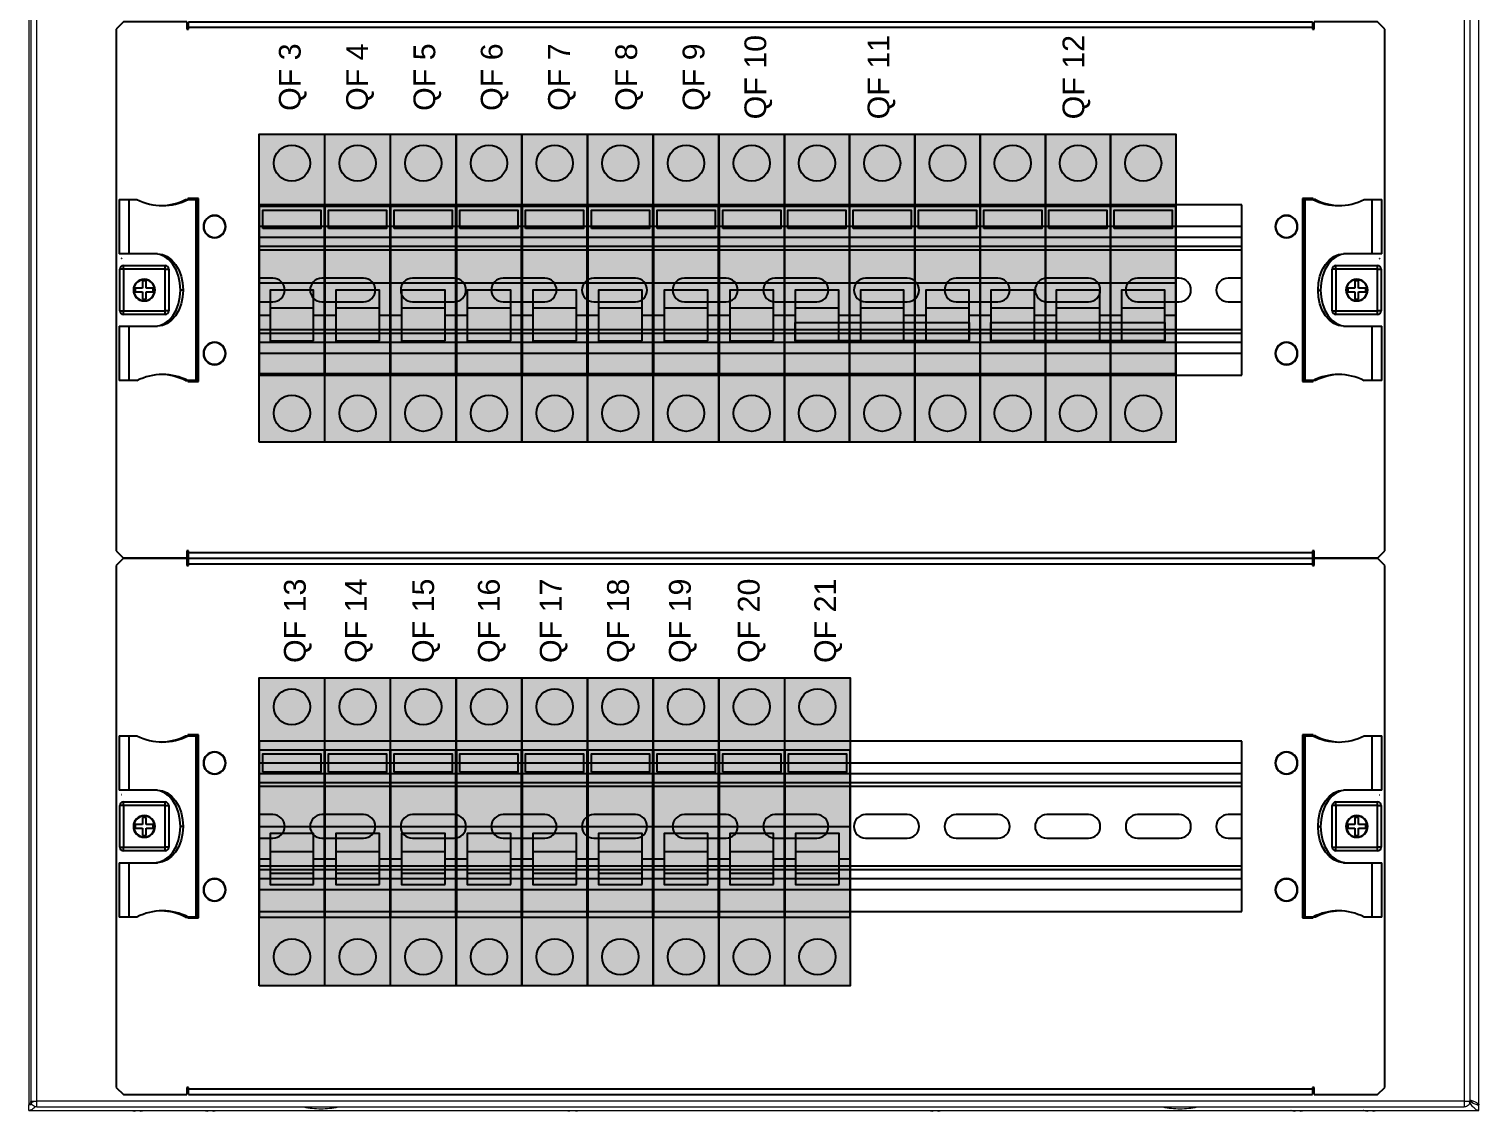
# Model space of a CAD drawing. Header units: millimetres. Extents: x -559267 to 5835, y 0 to 209897.
# Drawn here: x 1470 to 1870, y 3174.1 to 3472.6 of the extents above; entities that cross this region are included whole.
import ezdxf
from ezdxf.enums import TextEntityAlignment as Align

# ---------------------------------------------------------------- set-up
doc = ezdxf.new("R2010")
doc.units = ezdxf.units.MM
doc.linetypes.add('L000000000000000000', pattern=[0])
doc.layers.add('CODEX_LABELS', color=1, linetype='Continuous')
doc.layers.add('devices', color=7, linetype='Continuous')
doc.styles.get("Standard").update_dxf_attribs({"font": 'arial.ttf'})

# ---------------------------------------------------------------- blocks, each defined once
blk = doc.blocks.new('S201')
at = {"true_color": 0xffffff}
blk.add_hatch(color=7, dxfattribs=at).paths.add_polyline_path([(0, -19), (0, 66), (18, 66), (18, -19)])
at = {"color": 7, "linetype": 'L000000000000000000'}
for p, q in [((0, 25), (18, 25)), ((15, 18), (3, 18)), ((3, 16), (0, 16)), ((18, 16), (15, 16))]:
    blk.add_line(p, q, dxfattribs=at)
at = {"color": 7, "linetype": 'Continuous'}
for points in [[(0, -19), (0, 66), (18, 66), (18, -19)], [(18, 0), (18, 46), (0, 46), (0, 0)], [(1, 40), (1, 45), (17, 45), (17, 40)]]:
    blk.add_lwpolyline(points, close=True, dxfattribs=at)
at = {"color": 7, "linetype": 'L000000000000000000'}
for points in [[(15, 9), (15, 23), (3, 23), (3, 9)], [(15, 9), (15, 12), (3, 12), (3, 9)]]:
    blk.add_lwpolyline(points, close=True, dxfattribs=at)
at = {"color": 7, "linetype": 'Continuous'}
for centre in [(9, 58), (9, -11)]:
    blk.add_circle(centre, 5, dxfattribs=at)
at = {"color": 1, "linetype": 'Continuous'}
blk.add_solid([(1, 40), (1, 45), (17, 40), (17, 45)], dxfattribs=at)
at = {"color": 7, "linetype": 'L000000000000000000'}
blk.add_solid([(15, 9), (15, 12), (3, 9), (3, 12)], dxfattribs=at)
blk = doc.blocks.new('*U180')
at = {"true_color": 0xffffff}
h = blk.add_hatch(color=7, dxfattribs=at)
h.paths.add_polyline_path([(36, -19), (36, 66), (54, 66), (54, -19)])
h.paths.add_polyline_path([(18, -19), (18, 66), (36, 66), (36, -19)])
h.paths.add_polyline_path([(0, -19), (0, 66), (18, 66), (18, -19)])
at = {"color": 7, "linetype": 'L000000000000000000'}
for p, q in [((0, 25), (18, 25)), ((18, 25), (36, 25)), ((18, 25), (36, 25)), ((36, 25), (54, 25)), ((15, 18), (3, 18)), ((33, 18), (21, 18)), ((51, 18), (39, 18)), ((3, 16), (0, 16)), ((18, 16), (15, 16)), ((21, 16), (18, 16)), ((36, 16), (33, 16)), ((36, 16), (33, 16)), ((39, 16), (36, 16)), ((54, 16), (51, 16))]:
    blk.add_line(p, q, dxfattribs=at)
at = {"color": 7, "linetype": 'Continuous'}
for points in [[(0, -19), (0, 66), (18, 66), (18, -19)], [(18, -19), (18, 66), (36, 66), (36, -19)], [(36, -19), (36, 66), (54, 66), (54, -19)], [(18, 0), (18, 46), (0, 46), (0, 0)], [(1, 40), (1, 45), (17, 45), (17, 40)], [(36, 0), (36, 46), (18, 46), (18, 0)], [(19, 40), (19, 45), (35, 45), (35, 40)], [(54, 0), (54, 46), (36, 46), (36, 0)], [(37, 40), (37, 45), (53, 45), (53, 40)], [(51, 14), (51, 9), (3, 9), (3, 14)]]:
    blk.add_lwpolyline(points, close=True, dxfattribs=at)
at = {"color": 7, "linetype": 'L000000000000000000'}
for points in [[(15, 9), (15, 23), (3, 23), (3, 9)], [(33, 9), (33, 23), (21, 23), (21, 9)], [(51, 9), (51, 23), (39, 23), (39, 9)], [(15, 9), (15, 12), (3, 12), (3, 9)], [(33, 9), (33, 12), (21, 12), (21, 9)], [(51, 9), (51, 12), (39, 12), (39, 9)]]:
    blk.add_lwpolyline(points, close=True, dxfattribs=at)
at = {"color": 7, "linetype": 'Continuous'}
for points in [[(18, 1), (18, 12)], [(18, 1), (18, 12)], [(18, 1), (18, 12)], [(18, 1), (18, 12)], [(36, 1), (36, 12), (36, 12)], [(36, 1), (36, 12), (36, 12)], [(36, 1), (36, 12), (36, 12)], [(36, 1), (36, 12), (36, 12)]]:
    blk.add_lwpolyline(points, dxfattribs=at)
for centre in [(9, 58), (27, 58), (45, 58), (9, -11), (27, -11), (45, -11)]:
    blk.add_circle(centre, 5, dxfattribs=at)
blk.add_solid([(51, 14), (51, 9), (3, 14), (3, 9)], dxfattribs=at)
at = {"color": 7, "linetype": 'L000000000000000000'}
for points in [[(15, 9), (15, 12), (3, 9), (3, 12)], [(33, 9), (33, 12), (21, 9), (21, 12)], [(51, 9), (51, 12), (39, 9), (39, 12)]]:
    blk.add_solid(points, dxfattribs=at)
blk = doc.blocks.new('A$C33a7f11e')
at = {"color": 7, "linetype": 'Continuous', "lineweight": 25}
for p, q in [((2, 148), (0, 146)), ((0, 146), (0, 2)), ((19.5, 148), (2, 148)), ((19.5, 148), (19.5, 146)), ((19.5, 146), (20, 146)), ((20, 146.4), (20, 148)), ((20, 148), (330, 148)), ((20, 146), (20, 146.4)), ((330, 146.4), (20, 146.4)), ((330, 148), (330, 146.4)), ((330, 146.4), (330, 146)), ((330, 146), (330.5, 146)), ((330.5, 146), (330.5, 148)), ((348, 148), (330.5, 148)), ((350, 146), (348, 148)), ((350, 2), (350, 146)), ((0.87, 99), (0.87, 84)), ((0.87, 99), (3.6, 99)), ((3.6, 84), (3.6, 99)), ((3.6, 99), (5.73, 99)), ((19.16, 99), (19.87, 99)), ((19.75, 99.25), (19.75, 99)), ((22.75, 99.25), (19.75, 99.25)), ((19.87, 99), (21.99, 99)), ((21.99, 99), (21.99, 49)), ((22.41, 99), (21.99, 99)), ((22.41, 49), (22.41, 99)), ((22.41, 99), (22.75, 99)), ((22.75, 48.75), (22.75, 99.25)), ((39.5, 97.5), (39.5, 50.5)), ((310.5, 97.5), (39.5, 97.5)), ((310.5, 50.5), (310.5, 97.5)), ((327.25, 99.25), (327.25, 48.75)), ((330.25, 99.25), (327.25, 99.25)), ((327.25, 99), (327.59, 99)), ((327.59, 99), (327.59, 49)), ((328.01, 99), (327.59, 99)), ((328.01, 49), (328.01, 99)), ((328.01, 99), (330.13, 99)), ((330.84, 99), (330.13, 99)), ((330.25, 99), (330.25, 99.25)), ((344.27, 99), (346.4, 99)), ((346.4, 99), (349.13, 99)), ((346.4, 99), (346.4, 84)), ((349.13, 84), (349.13, 99)), ((24.17, 91.5), (24.07, 91.5)), ((30.16, 91.5), (30.25, 91.5)), ((310.5, 91.5), (39.5, 91.5)), ((319.84, 91.5), (319.75, 91.5)), ((325.83, 91.5), (325.93, 91.5)), ((310.5, 86), (39.5, 86)), ((3.6, 84), (0.87, 84)), ((1.5, 82.73), (1.46, 82.71)), ((1.5, 82.76), (1.5, 82.73)), ((1.54, 82.71), (1.5, 82.73)), ((2, 79.75), (2, 80.75)), ((2, 80.75), (13.5, 80.75)), ((11.38, 84), (3.6, 84)), ((13.5, 79.75), (13.5, 80.75)), ((13.96, 82.71), (14, 82.73)), ((14, 82.76), (14, 82.73)), ((14, 82.73), (14.04, 82.71)), ((336, 82.73), (335.96, 82.71)), ((336, 82.76), (336, 82.73)), ((336.04, 82.71), (336, 82.73)), ((336.5, 79.75), (336.5, 80.75)), ((336.5, 80.75), (348, 80.75)), ((346.4, 84), (338.62, 84)), ((349.13, 84), (346.4, 84)), ((348, 79.75), (348, 80.75)), ((348.46, 82.71), (348.5, 82.73)), ((348.5, 82.76), (348.5, 82.73)), ((348.5, 82.73), (348.54, 82.71)), ((1, 68.25), (1, 79.75)), ((2, 79.75), (1, 79.75)), ((2, 79.75), (2, 68.25)), ((13.5, 79.75), (2, 79.75)), ((8.25, 76.5), (7.25, 76.5)), ((7.25, 76.5), (7.25, 74.5)), ((8.25, 74.5), (8.25, 76.5)), ((13.5, 79.75), (14.5, 79.75)), ((13.5, 68.25), (13.5, 79.75)), ((14.5, 79.75), (14.5, 68.25)), ((43.25, 77.25), (39.5, 77.25)), ((68.25, 77.25), (56.75, 77.25)), ((93.25, 77.25), (81.75, 77.25)), ((118.25, 77.25), (106.75, 77.25)), ((143.25, 77.25), (131.75, 77.25)), ((168.25, 77.25), (156.75, 77.25)), ((193.25, 77.25), (181.75, 77.25)), ((218.25, 77.25), (206.75, 77.25)), ((243.25, 77.25), (231.75, 77.25)), ((268.25, 77.25), (256.75, 77.25)), ((293.25, 77.25), (281.75, 77.25)), ((310.5, 77.25), (306.75, 77.25)), ((336.5, 79.75), (335.5, 79.75)), ((335.5, 68.25), (335.5, 79.75)), ((336.5, 79.75), (336.5, 68.25)), ((348, 79.75), (336.5, 79.75)), ((342.75, 76.5), (341.75, 76.5)), ((341.75, 76.5), (341.75, 74.5)), ((342.75, 74.5), (342.75, 76.5)), ((348, 68.25), (348, 79.75)), ((348, 79.75), (349, 79.75)), ((349, 79.75), (349, 68.25)), ((7.25, 74.5), (5.25, 74.5)), ((5.25, 74.5), (5.25, 73.5)), ((5.25, 73.5), (7.25, 73.5)), ((7.25, 73.5), (7.25, 71.5)), ((10.25, 74.5), (8.25, 74.5)), ((8.25, 71.5), (8.25, 73.5)), ((8.25, 73.5), (10.25, 73.5)), ((10.25, 73.5), (10.25, 74.5)), ((18.45, 74), (17.75, 74)), ((331.55, 74), (332.25, 74)), ((341.75, 74.5), (339.75, 74.5)), ((339.75, 74.5), (339.75, 73.5)), ((339.75, 73.5), (341.75, 73.5)), ((341.75, 73.5), (341.75, 71.5)), ((344.75, 74.5), (342.75, 74.5)), ((342.75, 71.5), (342.75, 73.5)), ((342.75, 73.5), (344.75, 73.5)), ((344.75, 73.5), (344.75, 74.5)), ((1, 68.25), (2, 68.25)), ((2, 67.25), (2, 68.25)), ((2, 68.25), (13.5, 68.25)), ((7.25, 71.5), (8.25, 71.5)), ((13.5, 67.25), (13.5, 68.25)), ((14.5, 68.25), (13.5, 68.25)), ((39.5, 70.75), (43.25, 70.75)), ((56.75, 70.75), (68.25, 70.75)), ((81.75, 70.75), (93.25, 70.75)), ((106.75, 70.75), (118.25, 70.75)), ((131.75, 70.75), (143.25, 70.75)), ((156.75, 70.75), (168.25, 70.75)), ((181.75, 70.75), (193.25, 70.75)), ((206.75, 70.75), (218.25, 70.75)), ((231.75, 70.75), (243.25, 70.75)), ((256.75, 70.75), (268.25, 70.75)), ((281.75, 70.75), (293.25, 70.75)), ((306.75, 70.75), (310.5, 70.75)), ((335.5, 68.25), (336.5, 68.25)), ((336.5, 67.25), (336.5, 68.25)), ((336.5, 68.25), (348, 68.25)), ((341.75, 71.5), (342.75, 71.5)), ((348, 67.25), (348, 68.25)), ((349, 68.25), (348, 68.25)), ((0.87, 64), (0.87, 49)), ((0.87, 64), (3.6, 64)), ((13.5, 67.25), (2, 67.25)), ((3.6, 49), (3.6, 64)), ((3.6, 64), (11.38, 64)), ((348, 67.25), (336.5, 67.25)), ((338.62, 64), (346.4, 64)), ((346.4, 64), (349.13, 64)), ((346.4, 64), (346.4, 49)), ((349.13, 49), (349.13, 64)), ((310.5, 62), (39.5, 62)), ((24.17, 56.5), (24.07, 56.5)), ((30.16, 56.5), (30.25, 56.5)), ((310.5, 56.5), (39.5, 56.5)), ((319.84, 56.5), (319.75, 56.5)), ((325.83, 56.5), (325.93, 56.5)), ((3.6, 49), (0.87, 49)), ((5.73, 49), (3.6, 49)), ((19.16, 49), (19.87, 49)), ((19.75, 49), (19.75, 48.75)), ((19.75, 48.75), (22.75, 48.75)), ((21.99, 49), (19.87, 49)), ((21.99, 49), (22.41, 49)), ((22.75, 49), (22.41, 49)), ((39.5, 50.5), (310.5, 50.5)), ((327.59, 49), (327.25, 49)), ((327.25, 48.75), (330.25, 48.75)), ((327.59, 49), (328.01, 49)), ((330.13, 49), (328.01, 49)), ((330.84, 49), (330.13, 49)), ((330.25, 48.75), (330.25, 49)), ((346.4, 49), (344.27, 49)), ((349.13, 49), (346.4, 49)), ((0, 2), (2, 0)), ((2, 0), (19.5, 0)), ((20, 2), (19.5, 2)), ((19.5, 2), (19.5, 0)), ((20, 1.6), (20, 2)), ((20, 0), (20, 1.6)), ((20, 1.6), (330, 1.6)), ((20, 0), (330, 0)), ((330.5, 2), (330, 2)), ((330, 2), (330, 1.6)), ((330, 1.6), (330, 0)), ((330.5, 0), (330.5, 2)), ((330.5, 0), (348, 0)), ((348, 0), (350, 2))]:
    blk.add_line(p, q, dxfattribs=at)
at = {"color": 8, "linetype": 'Continuous', "lineweight": 25}
for p, q in [((310.5, 88.5), (39.5, 88.5)), ((310.5, 85), (39.5, 85)), ((310.5, 63), (39.5, 63)), ((310.5, 59.5), (39.5, 59.5))]:
    blk.add_line(p, q, dxfattribs=at)
at = {"color": 7, "linetype": 'Continuous', "lineweight": 25, "flags": 128}
for points in [[(17.75, 74), (17.61, 75.95), (17.21, 77.83), (16.55, 79.56), (15.67, 81.07), (14.6, 82.31), (13.38, 83.24), (12.05, 83.81), (10.67, 84)], [(11.38, 84), (12.76, 83.81), (14.09, 83.24), (15.31, 82.31), (16.38, 81.07), (17.26, 79.56), (17.91, 77.83), (18.32, 75.95), (18.45, 74)], [(331.55, 74), (331.68, 75.95), (332.09, 77.83), (332.74, 79.56), (333.62, 81.07), (334.69, 82.31), (335.91, 83.24), (337.24, 83.81), (338.62, 84)], [(339.33, 84), (337.95, 83.81), (336.62, 83.24), (335.4, 82.31), (334.33, 81.07), (333.45, 79.56), (332.79, 77.83), (332.39, 75.95), (332.25, 74)], [(10.67, 64), (12.05, 64.19), (13.38, 64.76), (14.6, 65.69), (15.67, 66.93), (16.55, 68.44), (17.21, 70.17), (17.61, 72.05), (17.75, 74)], [(18.45, 74), (18.32, 72.05), (17.91, 70.17), (17.26, 68.44), (16.38, 66.93), (15.31, 65.69), (14.09, 64.76), (12.76, 64.19), (11.38, 64)], [(338.62, 64), (337.24, 64.19), (335.91, 64.76), (334.69, 65.69), (333.62, 66.93), (332.74, 68.44), (332.09, 70.17), (331.68, 72.05), (331.55, 74)], [(332.25, 74), (332.39, 72.05), (332.79, 70.17), (333.45, 68.44), (334.33, 66.93), (335.4, 65.69), (336.62, 64.76), (337.95, 64.19), (339.33, 64)]]:
    blk.add_lwpolyline(points, dxfattribs=at)
at = {"color": 7, "linetype": 'Continuous', "lineweight": 25}
for centre, radius, start, end in [((12.8, 112.79), 15.49, 242.8446, 297.1554), ((12, 113.08), 15.8, 271.6184, 296.9703), ((337.28, 113.05), 15.76, 243.0162, 269.7063), ((338, 113.08), 15.8, 243.0298, 268.3816), ((337.12, 113.05), 15.76, 270.2937, 296.9839), ((27.16, 91.5), 3.09, 0, 180), ((27.16, 91.5), 2.99, 0, 180), ((322.84, 91.5), 3.09, 0, 180), ((322.84, 91.5), 2.99, 0, 180), ((27.16, 91.5), 3.09, 180, 0), ((27.16, 91.5), 2.99, 180, 0), ((322.84, 91.5), 3.09, 180, 0), ((322.84, 91.5), 2.99, 180, 0), ((2, 79.75), 1, 90, 180), ((13.5, 79.75), 1, 0, 90), ((336.5, 79.75), 1, 90, 180), ((348, 79.75), 1, 0, 90), ((7.75, 74), 3, 0, 180), ((7.75, 74), 2.9, 0, 180), ((43.25, 74), 3.25, 0, 90), ((56.75, 74), 3.25, 90, 270), ((68.25, 74), 3.25, 0, 90), ((81.75, 74), 3.25, 90, 270), ((93.25, 74), 3.25, 0, 90), ((106.75, 74), 3.25, 90, 270), ((118.25, 74), 3.25, 0, 90), ((131.75, 74), 3.25, 90, 270), ((143.25, 74), 3.25, 0, 90), ((156.75, 74), 3.25, 90, 270), ((168.25, 74), 3.25, 0, 90), ((181.75, 74), 3.25, 90, 270), ((193.25, 74), 3.25, 0, 90), ((206.75, 74), 3.25, 90, 270), ((218.25, 74), 3.25, 0, 90), ((231.75, 74), 3.25, 90, 270), ((243.25, 74), 3.25, 0, 90), ((256.75, 74), 3.25, 90, 270), ((268.25, 74), 3.25, 0, 90), ((281.75, 74), 3.25, 90, 270), ((293.25, 74), 3.25, 0, 90), ((306.75, 74), 3.25, 90, 270), ((342.25, 74), 3, 0, 180), ((342.25, 74), 2.9, 0, 180), ((7.75, 74), 3, 180, 0), ((7.75, 74), 2.9, 180, 0), ((43.25, 74), 3.25, 270, 0), ((68.25, 74), 3.25, 270, 0), ((93.25, 74), 3.25, 270, 0), ((118.25, 74), 3.25, 270, 0), ((143.25, 74), 3.25, 270, 0), ((168.25, 74), 3.25, 270, 0), ((193.25, 74), 3.25, 270, 0), ((218.25, 74), 3.25, 270, 0), ((243.25, 74), 3.25, 270, 0), ((268.25, 74), 3.25, 270, 0), ((293.25, 74), 3.25, 270, 0), ((342.25, 74), 3, 180, 0), ((342.25, 74), 2.9, 180, 0), ((2, 68.25), 1, 180, 270), ((13.5, 68.25), 1, 270, 0), ((336.5, 68.25), 1, 180, 270), ((348, 68.25), 1, 270, 0), ((27.16, 56.5), 3.09, 0, 180), ((27.16, 56.5), 3.09, 180, 0), ((27.16, 56.5), 2.99, 0, 180), ((27.16, 56.5), 2.99, 180, 0), ((322.84, 56.5), 3.09, 0, 180), ((322.84, 56.5), 3.09, 180, 0), ((322.84, 56.5), 2.99, 0, 180), ((322.84, 56.5), 2.99, 180, 0), ((12.88, 34.95), 15.76, 90.2938, 116.9834), ((12, 34.92), 15.8, 63.0301, 88.3813), ((12.72, 34.95), 15.76, 63.0166, 89.7062), ((337.2, 35.21), 15.49, 62.8448, 117.1552), ((338, 34.92), 15.8, 91.6187, 116.9699)]:
    blk.add_arc(centre, radius, start, end, dxfattribs=at)
blk = doc.blocks.new('*U215')
blk.add_blockref('A$C33a7f11e', (-12, 536.23))

msp = doc.modelspace()

# ---------------------------------------------------------------- linework, layer by layer
at = {"color": 7, "linetype": 'Continuous', "lineweight": 15}
for p, q in [((1470.01, 3772.58), (1470.01, 3175.78)), ((1870.01, 3175.78), (1870.01, 3772.58)), ((1470.54, 3770.58), (1470.54, 3176.78)), ((1472.14, 3176.78), (1472.14, 3770.58)), ((1865.94, 3770.58), (1865.94, 3176.78)), ((1867.54, 3176.78), (1867.54, 3770.58)), ((1472.04, 3176.78), (1472.14, 3176.78)), ((1865.94, 3176.78), (1472.14, 3176.78)), ((1866.04, 3176.78), (1865.94, 3176.78)), ((1470.89, 3175.83), (1470.01, 3175.68)), ((1470.59, 3175.78), (1470.01, 3175.78)), ((1470.01, 3174.18), (1470.01, 3175.68)), ((1470.01, 3174.18), (1870.01, 3174.18)), ((1472.14, 3175.18), (1865.94, 3175.18)), ((1498.1, 3174.18), (1498.22, 3174.15)), ((1498.22, 3174.15), (1499.13, 3174.05)), ((1499.13, 3174.05), (1499.67, 3174.15)), ((1499.67, 3174.15), (1499.67, 3174.18)), ((1500.35, 3174.18), (1500.35, 3174.15)), ((1500.35, 3174.15), (1500.89, 3174.05)), ((1500.89, 3174.05), (1501.81, 3174.15)), ((1501.81, 3174.15), (1501.93, 3174.18)), ((1518.1, 3174.18), (1518.22, 3174.15)), ((1518.22, 3174.15), (1519.13, 3174.05)), ((1519.13, 3174.05), (1519.67, 3174.15)), ((1519.67, 3174.15), (1519.67, 3174.18)), ((1520.35, 3174.18), (1520.35, 3174.15)), ((1520.35, 3174.15), (1520.89, 3174.05)), ((1520.89, 3174.05), (1521.81, 3174.15)), ((1521.81, 3174.15), (1521.93, 3174.18)), ((1618.1, 3174.18), (1618.22, 3174.15)), ((1618.1, 3174.18), (1618.22, 3174.15)), ((1618.22, 3174.15), (1619.13, 3174.05)), ((1618.22, 3174.15), (1619.13, 3174.05)), ((1620.89, 3174.05), (1621.81, 3174.15)), ((1620.89, 3174.05), (1621.81, 3174.15)), ((1621.81, 3174.15), (1621.93, 3174.18)), ((1621.81, 3174.15), (1621.93, 3174.18)), ((1718.1, 3174.18), (1718.22, 3174.15)), ((1718.22, 3174.15), (1719.13, 3174.05)), ((1719.13, 3174.05), (1719.67, 3174.15)), ((1719.67, 3174.15), (1719.67, 3174.18)), ((1720.35, 3174.18), (1720.35, 3174.15)), ((1720.35, 3174.15), (1720.89, 3174.05)), ((1720.89, 3174.05), (1721.81, 3174.15)), ((1721.81, 3174.15), (1721.93, 3174.18)), ((1818.1, 3174.18), (1818.22, 3174.15)), ((1818.22, 3174.15), (1818.1, 3174.18)), ((1818.22, 3174.15), (1819.13, 3174.05)), ((1819.13, 3174.05), (1819.67, 3174.15)), ((1819.67, 3174.15), (1819.67, 3174.18)), ((1820.35, 3174.18), (1820.35, 3174.15)), ((1820.35, 3174.15), (1820.89, 3174.05)), ((1820.89, 3174.05), (1821.81, 3174.15)), ((1821.81, 3174.15), (1821.93, 3174.18)), ((1838.1, 3174.18), (1838.22, 3174.15)), ((1838.22, 3174.15), (1838.1, 3174.18)), ((1838.22, 3174.15), (1839.13, 3174.05)), ((1839.13, 3174.05), (1839.67, 3174.15)), ((1839.67, 3174.15), (1839.67, 3174.18)), ((1840.35, 3174.18), (1840.35, 3174.15)), ((1840.35, 3174.15), (1840.89, 3174.05)), ((1840.89, 3174.05), (1841.81, 3174.15)), ((1841.81, 3174.15), (1841.93, 3174.18)), ((1869.53, 3175.78), (1870.01, 3175.78)), ((1870.01, 3174.18), (1870.01, 3175.68))]:
    msp.add_line(p, q, dxfattribs=at)
for centre, start, end in [((1550.84, 3200.44), 258.6941, 269.3299), ((1550.24, 3200.44), 270.6701, 281.3059), ((1787.84, 3200.44), 258.6941, 269.3299), ((1787.24, 3200.44), 270.6701, 281.3059)]:
    msp.add_arc(centre, 25.77, start, end, dxfattribs=at)
for points, knots in [([(1470.01, 3175.78), (1470.05, 3175.89), (1470.12, 3176.11), (1470.7, 3176.44), (1471.22, 3176.66), (1471.56, 3176.77), (1471.57, 3176.78)], [0, 0, 0, 0, 0.330947, 0.661948, 0.992948, 1, 1, 1, 1]), ([(1470.54, 3176.78), (1470.56, 3176.78), (1470.61, 3176.78), (1470.95, 3176.78), (1471.44, 3176.78), (1471.84, 3176.78), (1472.04, 3176.78)], [0, 0, 0, 0, 0.249998, 0.499998, 0.749998, 1, 1, 1, 1]), ([(1472.14, 3175.18), (1471.93, 3175.2), (1471.51, 3175.25), (1470.98, 3175.62), (1470.61, 3176.15), (1470.57, 3176.57), (1470.54, 3176.78)], [0, 0, 0, 0, 0.250004, 0.499995, 0.750002, 1, 1, 1, 1]), ([(1472.04, 3176.78), (1472.05, 3176.57), (1472.07, 3176.15), (1472.09, 3175.62), (1472.12, 3175.25), (1472.13, 3175.2), (1472.14, 3175.18)], [0, 0, 0, 0, 0.2499996, 0.500004, 0.7500004, 1, 1, 1, 1]), ([(1865.94, 3175.18), (1865.95, 3175.2), (1865.97, 3175.25), (1865.99, 3175.62), (1866.02, 3176.15), (1866.03, 3176.57), (1866.04, 3176.78)], [0, 0, 0, 0, 0.25, 0.499996, 0.750001, 1, 1, 1, 1]), ([(1867.54, 3176.78), (1867.52, 3176.57), (1867.47, 3176.15), (1867.1, 3175.62), (1866.57, 3175.25), (1866.15, 3175.2), (1865.94, 3175.18)], [0, 0, 0, 0, 0.249999, 0.500005, 0.749996, 1, 1, 1, 1]), ([(1866.04, 3176.78), (1866.24, 3176.78), (1866.64, 3176.78), (1867.13, 3176.78), (1867.47, 3176.78), (1867.52, 3176.78), (1867.54, 3176.78)], [0, 0, 0, 0, 0.2500015, 0.4999999, 0.7500027, 1, 1, 1, 1]), ([(1870.01, 3174.18), (1869.75, 3174.22), (1869.22, 3174.32), (1868.44, 3175.05), (1867.81, 3175.86), (1867.46, 3176.4), (1867.36, 3176.55)], [0, 0, 0, 0, 0.297065, 0.594431, 0.891799, 1, 1, 1, 1]), ([(1867.53, 3177.08), (1867.71, 3177.03), (1868.23, 3176.86), (1869, 3176.59), (1869.68, 3176.25), (1869.98, 3175.98), (1870, 3175.83), (1870.01, 3175.78)], [0, 0, 0, 0, 0.126433, 0.380003, 0.633569, 0.887139, 1, 1, 1, 1]), ([(1870.01, 3175.68), (1869.65, 3175.72), (1868.93, 3175.82), (1868.1, 3176.31), (1867.63, 3176.66), (1867.53, 3176.74)], [0, 0, 0, 0, 0.437733, 0.877155, 1, 1, 1, 1]), ([(1867.64, 3176.84), (1867.82, 3176.72), (1868.09, 3176.53), (1868.23, 3176.34), (1868.27, 3176.28)], [0, 0, 0, 0, 0.666951, 1, 1, 1, 1]), ([(1471.71, 3175.26), (1471.64, 3175.18), (1471.31, 3174.75), (1470.75, 3174.31), (1470.25, 3174.22), (1470.01, 3174.18)], [0, 0, 0, 0, 0.118009, 0.582832, 1, 1, 1, 1])]:
    msp.add_open_spline(points, degree=3, knots=knots, dxfattribs=at)

# ---------------------------------------------------------------- block references
for p in [(1506.05, 2790.34), (1506.05, 2642.34)]:
    msp.add_blockref('*U215', p)
at = {"layer": 'devices', "linetype": 'Continuous'}
for name, p in [('S201', (1533.54, 3377.58)), ('S201', (1551.66, 3377.58)), ('S201', (1569.78, 3377.58)), ('S201', (1587.9, 3377.58)), ('S201', (1606.02, 3377.58)), ('S201', (1624.14, 3377.58)), ('S201', (1642.26, 3377.58)), ('S201', (1660.38, 3377.58)), ('*U180', (1678.38, 3377.58)), ('*U180', (1732.38, 3377.58)), ('S201', (1533.54, 3227.58)), ('S201', (1551.66, 3227.58)), ('S201', (1569.78, 3227.58)), ('S201', (1587.9, 3227.58)), ('S201', (1606.02, 3227.58)), ('S201', (1624.14, 3227.58)), ('S201', (1642.26, 3227.58)), ('S201', (1660.38, 3227.58)), ('S201', (1678.5, 3227.58))]:
    msp.add_blockref(name, p, dxfattribs=at)

# ---------------------------------------------------------------- texts
at = {"layer": 'CODEX_LABELS', "color": 0}
for s, p in [('QF 3', (1541.95, 3459.31)), ('QF 4', (1560.52, 3459.31)), ('QF 5', (1579.08, 3459.31)), ('QF 6', (1597.64, 3459.31)), ('QF 7', (1616.21, 3459.31)), ('QF 8', (1634.77, 3459.31)), ('QF 9', (1653.33, 3459.31)), ('QF 10', (1670.38, 3459.31)), ('QF 11', (1704.36, 3459.31)), ('QF 12', (1758.13, 3459.31)), ('QF 13', (1543.35, 3309.31)), ('QF 14', (1560.18, 3309.31)), ('QF 15', (1578.75, 3309.31)), ('QF 16', (1596.86, 3309.31)), ('QF 17', (1613.93, 3309.31)), ('QF 18', (1632.5, 3309.31)), ('QF 19', (1649.56, 3309.31)), ('QF 20', (1668.55, 3309.31)), ('QF 21', (1689.67, 3309.31))]:
    msp.add_text(s, height=6, rotation=90, dxfattribs=at).set_placement(p, align=Align.MIDDLE_CENTER)

doc.saveas('drawing.dxf')
